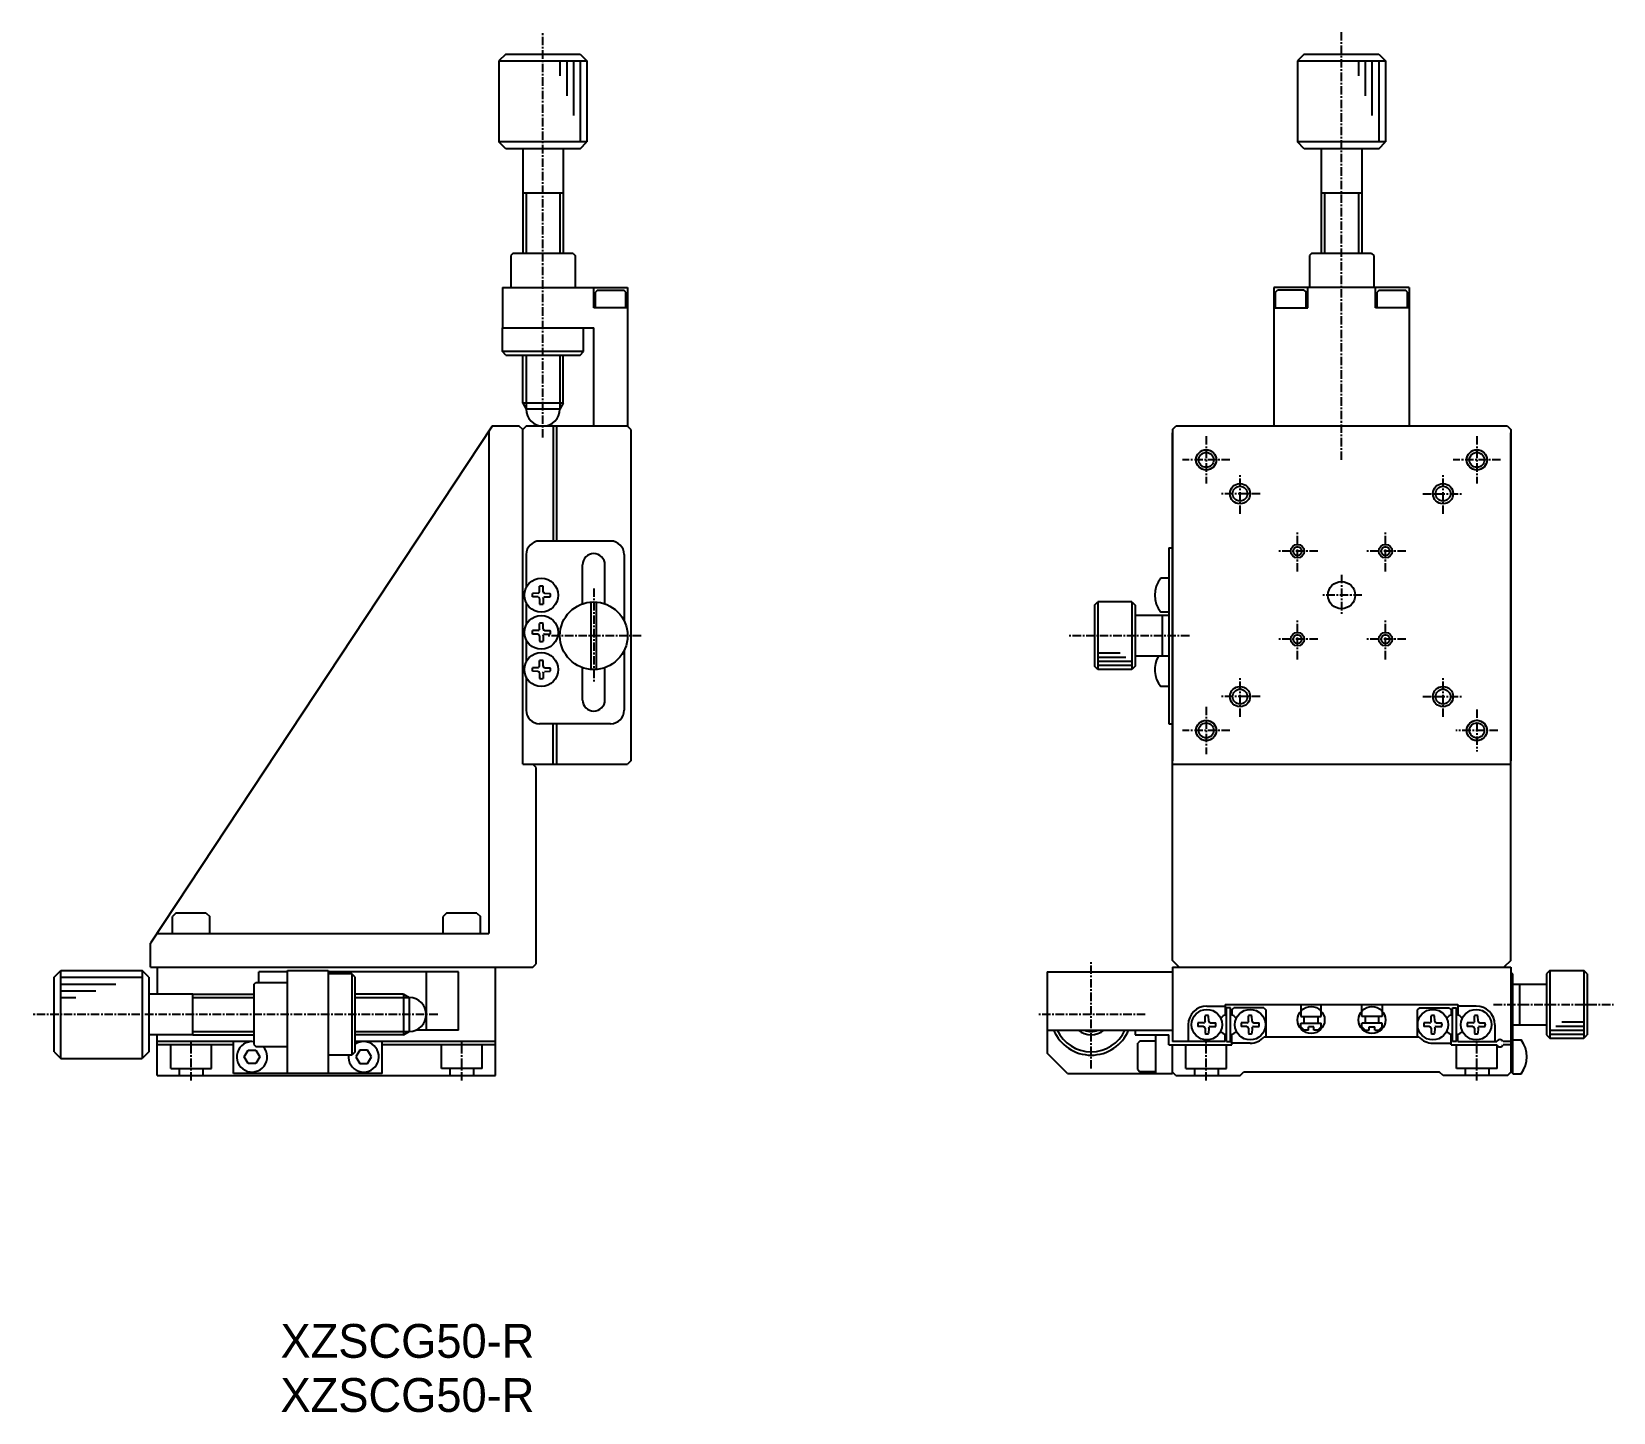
# Model space of a CAD drawing. Extents: x 116 to 350, y 25 to 229.
import ezdxf

# ---------------------------------------------------------------- set-up
doc = ezdxf.new("R2010")
doc.units = 0
doc.linetypes.add('CENTER', pattern=[2, 1.25, -0.25, 0.25, -0.25])
doc.layers.get('0').update_dxf_attribs({"linetype": 'CONTINUOUS'})
doc.layers.add('CENTER', color=1, linetype='CENTER')

msp = doc.modelspace()

# ---------------------------------------------------------------- linework, layer by layer
at = {"color": 7, "linetype": 'CONTINUOUS'}
for p, q in [((186.24, 226.17), (185.24, 225.17)), ((185.24, 225.17), (185.24, 213.17)), ((186.24, 226.17), (197.24, 226.17)), ((197.24, 226.17), (198.24, 225.17)), ((198.24, 225.17), (198.24, 213.17)), ((304.24, 226.17), (303.24, 225.17)), ((303.24, 225.17), (303.24, 213.17)), ((304.24, 226.17), (315.24, 226.17)), ((315.24, 226.17), (316.24, 225.17)), ((316.24, 225.17), (316.24, 213.17)), ((186.24, 212.17), (185.24, 213.17)), ((197.24, 212.17), (198.24, 213.17)), ((304.24, 212.17), (303.24, 213.17)), ((315.24, 212.17), (316.24, 213.17)), ((197.24, 212.17), (186.24, 212.17)), ((188.74, 212.17), (188.74, 196.67)), ((194.74, 212.17), (194.74, 196.67)), ((315.24, 212.17), (304.24, 212.17)), ((306.74, 212.17), (306.74, 196.67)), ((312.74, 212.17), (312.74, 196.67)), ((188.74, 205.67), (194.74, 205.67)), ((306.74, 205.67), (312.74, 205.67)), ((187.29, 196.67), (186.99, 196.37)), ((186.99, 196.37), (186.99, 191.67)), ((196.19, 196.67), (187.29, 196.67)), ((196.19, 196.67), (196.49, 196.37)), ((196.49, 196.37), (196.49, 191.67)), ((305.29, 196.67), (304.99, 196.37)), ((304.99, 196.37), (304.99, 191.67)), ((314.19, 196.67), (305.29, 196.67)), ((314.19, 196.67), (314.49, 196.37)), ((314.49, 196.37), (314.49, 191.67)), ((185.74, 191.67), (185.74, 185.67)), ((185.74, 191.67), (204.24, 191.67)), ((199.24, 188.67), (199.24, 191.67)), ((204.24, 191.67), (204.24, 171.17)), ((319.74, 191.67), (299.74, 191.67)), ((299.74, 191.67), (299.74, 171.17)), ((304.74, 188.67), (304.74, 191.67)), ((314.74, 188.67), (314.74, 191.67)), ((319.74, 191.67), (319.74, 171.17)), ((199.79, 191.27), (199.49, 190.97)), ((199.49, 188.67), (199.49, 190.97)), ((199.79, 191.27), (203.69, 191.27)), ((203.99, 190.97), (203.69, 191.27)), ((203.99, 188.67), (203.99, 190.97)), ((299.99, 190.97), (300.29, 191.27)), ((299.99, 188.67), (299.99, 190.97)), ((304.19, 191.27), (300.29, 191.27)), ((304.19, 191.27), (304.49, 190.97)), ((304.49, 188.67), (304.49, 190.97)), ((315.29, 191.27), (314.99, 190.97)), ((314.99, 188.67), (314.99, 190.97)), ((315.29, 191.27), (319.19, 191.27)), ((319.49, 190.97), (319.19, 191.27)), ((319.49, 188.67), (319.49, 190.97)), ((204.24, 188.67), (199.24, 188.67)), ((299.74, 188.67), (304.74, 188.67)), ((319.74, 188.67), (314.74, 188.67)), ((185.74, 185.67), (199.24, 185.67)), ((185.74, 182.17), (185.74, 185.67)), ((197.74, 182.17), (197.74, 185.67)), ((199.24, 171.17), (199.24, 185.67)), ((186.24, 181.67), (185.74, 182.17)), ((186.24, 181.67), (197.24, 181.67)), ((188.74, 174.54), (188.74, 181.67)), ((194.74, 174.54), (194.74, 181.67)), ((197.24, 181.67), (197.74, 182.17)), ((188.74, 174.54), (189.24, 173.67)), ((194.74, 174.54), (188.74, 174.54)), ((194.24, 173.67), (189.24, 173.67)), ((194.74, 174.54), (194.24, 173.67)), ((184.24, 171.17), (133.74, 94.73)), ((188.24, 171.17), (184.24, 171.17)), ((188.74, 170.67), (188.24, 171.17)), ((189.24, 171.17), (188.74, 170.67)), ((188.74, 170.67), (189.24, 171.17)), ((188.74, 170.67), (189.24, 171.17)), ((188.74, 121.17), (188.74, 170.67)), ((204.24, 171.17), (189.24, 171.17)), ((193.24, 171.17), (193.24, 154.17)), ((193.74, 171.17), (193.74, 154.17)), ((204.74, 170.67), (204.24, 171.17)), ((204.74, 170.67), (204.74, 121.67)), ((284.74, 170.67), (285.24, 171.17)), ((284.74, 170.67), (284.74, 121.67)), ((334.24, 171.17), (285.24, 171.17)), ((333.74, 171.17), (285.74, 171.17)), ((334.24, 171.17), (334.74, 170.67)), ((334.74, 170.67), (334.74, 121.67)), ((183.74, 170.42), (183.74, 96.17)), ((284.74, 92.17), (284.74, 170.17)), ((334.74, 92.17), (334.74, 170.17)), ((189.24, 152.17), (189.24, 147.26)), ((201.74, 154.17), (191.24, 154.17)), ((203.74, 152.17), (203.74, 142.35)), ((284.24, 153.17), (284.74, 153.17)), ((284.24, 153.17), (284.24, 127.17)), ((189.24, 151.17), (189.24, 147.26)), ((197.59, 144.82), (197.59, 150.67)), ((200.89, 144.96), (200.89, 150.67)), ((191.22, 146.67), (191.23, 147.5)), ((191.76, 146.67), (191.75, 147.5)), ((284.24, 148.67), (283.02, 148.67)), ((189.24, 145.08), (189.24, 141.76)), ((191.01, 146.45), (190.17, 146.43)), ((191.01, 145.9), (190.17, 145.91)), ((191.01, 146.45), (191.14, 146.51)), ((191.01, 145.9), (191.14, 145.84)), ((191.22, 146.67), (191.14, 146.51)), ((191.22, 145.67), (191.14, 145.84)), ((191.22, 145.67), (191.23, 144.85)), ((191.76, 145.67), (191.75, 144.85)), ((191.76, 146.67), (191.84, 146.51)), ((191.76, 145.67), (191.84, 145.84)), ((191.97, 146.45), (191.84, 146.51)), ((191.97, 145.9), (191.84, 145.84)), ((191.97, 146.45), (192.81, 146.43)), ((191.97, 145.9), (192.81, 145.91)), ((198.84, 135.19), (198.84, 145.16)), ((199.64, 135.19), (199.64, 145.16)), ((273.24, 144.67), (273.74, 145.17)), ((278.74, 145.17), (273.74, 145.17)), ((278.74, 145.17), (279.24, 144.67)), ((273.24, 144.67), (273.24, 135.67)), ((279.24, 144.67), (279.24, 135.67)), ((284.24, 143.17), (279.24, 143.17)), ((284.24, 143.67), (283.02, 143.67)), ((283.24, 143.17), (283.24, 137.17)), ((191.01, 140.95), (190.17, 140.93)), ((191.01, 140.4), (190.17, 140.41)), ((191.01, 140.95), (191.14, 141.01)), ((191.01, 140.4), (191.14, 140.34)), ((191.22, 141.17), (191.14, 141.01)), ((191.22, 140.17), (191.14, 140.34)), ((191.22, 141.17), (191.23, 142)), ((191.76, 141.17), (191.75, 142)), ((191.76, 141.17), (191.84, 141.01)), ((191.76, 140.17), (191.84, 140.34)), ((191.97, 140.95), (191.84, 141.01)), ((191.97, 140.4), (191.84, 140.34)), ((191.97, 140.95), (192.81, 140.93)), ((191.97, 140.4), (192.81, 140.41)), ((189.24, 139.58), (189.24, 136.26)), ((191.22, 140.17), (191.23, 139.35)), ((191.76, 140.17), (191.75, 139.35)), ((203.74, 137.99), (203.74, 129.17)), ((191.22, 135.67), (191.14, 135.51)), ((191.22, 135.67), (191.23, 136.5)), ((191.76, 135.67), (191.75, 136.5)), ((191.76, 135.67), (191.84, 135.51)), ((273.74, 135.17), (273.24, 135.67)), ((279.24, 135.67), (278.74, 135.17)), ((284.24, 137.17), (279.24, 137.17)), ((189.24, 134.08), (189.24, 129.17)), ((191.01, 135.45), (190.17, 135.43)), ((191.01, 134.9), (190.17, 134.91)), ((191.01, 135.45), (191.14, 135.51)), ((191.01, 134.9), (191.14, 134.84)), ((191.22, 134.67), (191.14, 134.84)), ((191.22, 134.67), (191.23, 133.85)), ((191.76, 134.67), (191.75, 133.85)), ((191.76, 134.67), (191.84, 134.84)), ((191.97, 135.45), (191.84, 135.51)), ((191.97, 135.45), (192.81, 135.43)), ((191.97, 134.9), (192.81, 134.91)), ((197.59, 130.67), (197.59, 135.53)), ((200.89, 130.67), (200.89, 135.39)), ((278.74, 135.17), (273.74, 135.17)), ((284.24, 132.67), (283.02, 132.67)), ((201.74, 127.17), (191.24, 127.17)), ((193.24, 121.17), (193.24, 127.17)), ((193.74, 127.17), (193.74, 121.17)), ((284.24, 127.17), (284.74, 127.17)), ((204.74, 121.67), (204.24, 121.17)), ((188.74, 121.17), (204.24, 121.17)), ((190.74, 120.67), (190.24, 121.17)), ((190.74, 91.67), (190.74, 120.67)), ((284.74, 121.17), (334.74, 121.17)), ((137.49, 99.17), (136.99, 98.67)), ((136.99, 96.17), (136.99, 98.67)), ((141.99, 99.17), (137.49, 99.17)), ((141.99, 99.17), (142.49, 98.67)), ((142.49, 96.17), (142.49, 98.67)), ((177.49, 99.17), (176.99, 98.67)), ((176.99, 96.17), (176.99, 98.67)), ((181.99, 99.17), (177.49, 99.17)), ((181.99, 99.17), (182.49, 98.67)), ((182.49, 96.17), (182.49, 98.67)), ((134.69, 96.17), (183.74, 96.17)), ((133.74, 91.17), (133.74, 94.73)), ((133.74, 91.17), (190.24, 91.17)), ((134.74, 91.17), (134.74, 87.17)), ((134.74, 91.17), (184.74, 91.17)), ((184.74, 75.17), (184.74, 91.17)), ((190.24, 91.17), (190.74, 91.67)), ((285.74, 91.17), (284.74, 92.17)), ((284.74, 91.17), (284.74, 80.17)), ((284.74, 91.17), (334.74, 91.17)), ((285.74, 91.17), (333.74, 91.17)), ((334.74, 92.17), (333.74, 91.17)), ((334.74, 91.17), (334.74, 80.67)), ((119.49, 89.67), (120.49, 90.67)), ((119.49, 78.67), (119.49, 89.67)), ((120.49, 90.67), (132.49, 90.67)), ((133.49, 89.67), (132.49, 90.67)), ((133.49, 89.67), (133.49, 78.67)), ((148.99, 88.62), (149.29, 88.92)), ((149.29, 88.92), (153.99, 88.92)), ((149.74, 88.92), (149.74, 90.47)), ((153.99, 90.47), (149.74, 90.47)), ((153.99, 90.67), (159.99, 90.67)), ((153.99, 75.47), (153.99, 90.67)), ((159.99, 90.67), (159.99, 75.47)), ((179.24, 90.47), (159.99, 90.47)), ((163.49, 90.17), (159.99, 90.17)), ((163.99, 89.67), (163.49, 90.17)), ((163.99, 78.67), (163.99, 89.67)), ((174.49, 90.47), (174.49, 81.87)), ((179.24, 81.87), (179.24, 90.47)), ((266.24, 90.47), (266.24, 78.47)), ((266.24, 90.47), (284.74, 90.47)), ((334.74, 90.67), (334.74, 79.67)), ((335.04, 90.17), (334.74, 90.17)), ((335.04, 75.42), (335.04, 90.17)), ((340.54, 90.67), (340.04, 90.17)), ((340.04, 90.17), (340.04, 81.17)), ((340.54, 90.67), (345.54, 90.67)), ((346.04, 90.17), (345.54, 90.67)), ((346.04, 90.17), (346.04, 81.17)), ((139.99, 87.17), (133.49, 87.17)), ((139.99, 87.17), (148.99, 87.17)), ((139.99, 81.17), (139.99, 87.17)), ((148.99, 88.62), (148.99, 79.72)), ((171.12, 87.17), (163.99, 87.17)), ((171.12, 87.17), (171.99, 86.67)), ((171.12, 87.17), (171.12, 81.17)), ((171.99, 86.67), (171.99, 81.67)), ((335.04, 88.67), (340.04, 88.67)), ((336.04, 88.67), (336.04, 82.67)), ((289.84, 85.42), (292.54, 85.42)), ((292.54, 85.67), (292.54, 84.09)), ((292.54, 85.67), (326.94, 85.67)), ((293.34, 85.17), (292.74, 85.17)), ((292.74, 80.17), (292.74, 85.17)), ((293.34, 80.17), (293.34, 85.17)), ((293.54, 84.87), (293.84, 85.17)), ((293.54, 84.87), (293.54, 84.09)), ((298.24, 85.17), (293.84, 85.17)), ((298.24, 85.17), (298.54, 84.87)), ((298.54, 84.87), (298.54, 80.87)), ((303.74, 85.67), (303.74, 83.87)), ((306.74, 83.87), (306.74, 85.67)), ((312.74, 83.87), (312.74, 85.67)), ((315.74, 85.67), (315.74, 83.87)), ((321.24, 85.17), (320.94, 84.87)), ((320.94, 84.87), (320.94, 80.87)), ((321.24, 85.17), (325.64, 85.17)), ((325.64, 85.17), (325.94, 84.87)), ((325.94, 84.87), (325.94, 84.09)), ((326.14, 85.17), (326.74, 85.17)), ((326.14, 80.17), (326.14, 85.17)), ((326.74, 80.17), (326.74, 85.17)), ((326.94, 85.67), (326.94, 84.09)), ((329.64, 85.42), (326.94, 85.42)), ((179.24, 81.87), (172.97, 81.87)), ((266.24, 81.87), (284.74, 81.87)), ((279.24, 81.87), (279.24, 81.17)), ((287.09, 82.67), (287.09, 80.17)), ((289.36, 82.95), (288.52, 82.93)), ((289.36, 82.4), (288.52, 82.41)), ((289.36, 82.95), (289.49, 83.01)), ((289.36, 82.4), (289.49, 82.34)), ((289.57, 83.17), (289.49, 83.01)), ((289.57, 82.17), (289.49, 82.34)), ((289.57, 83.17), (289.58, 84)), ((289.57, 82.17), (289.58, 81.35)), ((290.11, 83.17), (290.1, 84)), ((290.11, 82.17), (290.1, 81.35)), ((290.11, 83.17), (290.19, 83.01)), ((290.11, 82.17), (290.19, 82.34)), ((290.32, 82.95), (290.19, 83.01)), ((290.32, 82.4), (290.19, 82.34)), ((290.32, 82.95), (291.16, 82.93)), ((290.32, 82.4), (291.16, 82.41)), ((295.76, 82.95), (294.92, 82.93)), ((295.76, 82.4), (294.92, 82.41)), ((295.76, 82.95), (295.89, 83.01)), ((295.76, 82.4), (295.89, 82.34)), ((295.97, 83.17), (295.89, 83.01)), ((295.97, 82.17), (295.89, 82.34)), ((295.97, 83.17), (295.98, 84)), ((295.97, 82.17), (295.98, 81.35)), ((296.51, 83.17), (296.5, 84)), ((296.51, 82.17), (296.5, 81.35)), ((296.51, 83.17), (296.59, 83.01)), ((296.51, 82.17), (296.59, 82.34)), ((296.72, 82.95), (296.59, 83.01)), ((296.72, 82.4), (296.59, 82.34)), ((296.72, 82.95), (297.56, 82.93)), ((296.72, 82.4), (297.56, 82.41)), ((303.74, 83.87), (306.74, 83.87)), ((303.74, 82.87), (306.74, 82.87)), ((303.74, 82.37), (303.74, 82.87)), ((303.74, 82.37), (304.24, 81.87)), ((304.24, 82.87), (304.24, 83.87)), ((304.84, 81.87), (304.24, 81.87)), ((304.84, 81.87), (304.84, 82.37)), ((305.64, 82.37), (304.84, 82.37)), ((305.64, 81.87), (305.64, 82.37)), ((306.24, 81.87), (305.64, 81.87)), ((306.24, 83.87), (306.24, 82.87)), ((306.74, 82.37), (306.24, 81.87)), ((306.74, 82.37), (306.74, 82.87)), ((315.74, 83.87), (312.74, 83.87)), ((315.74, 82.87), (312.74, 82.87)), ((312.74, 82.37), (312.74, 82.87)), ((312.74, 82.37), (313.24, 81.87)), ((313.24, 83.87), (313.24, 82.87)), ((313.24, 81.87), (313.84, 81.87)), ((313.84, 82.37), (314.64, 82.37)), ((313.84, 81.87), (313.84, 82.37)), ((314.64, 81.87), (314.64, 82.37)), ((314.64, 81.87), (315.24, 81.87)), ((315.24, 82.87), (315.24, 83.87)), ((315.74, 82.37), (315.24, 81.87)), ((315.74, 82.37), (315.74, 82.87)), ((322.76, 82.95), (321.92, 82.93)), ((322.76, 82.4), (321.92, 82.41)), ((322.76, 82.95), (322.89, 83.01)), ((322.76, 82.4), (322.89, 82.34)), ((322.97, 83.17), (322.89, 83.01)), ((322.97, 82.17), (322.89, 82.34)), ((322.97, 83.17), (322.98, 84)), ((322.97, 82.17), (322.98, 81.35)), ((323.51, 83.17), (323.5, 84)), ((323.51, 82.17), (323.5, 81.35)), ((323.51, 83.17), (323.59, 83.01)), ((323.51, 82.17), (323.59, 82.34)), ((323.72, 82.95), (323.59, 83.01)), ((323.72, 82.4), (323.59, 82.34)), ((323.72, 82.95), (324.56, 82.93)), ((323.72, 82.4), (324.56, 82.41)), ((329.16, 82.95), (328.32, 82.93)), ((329.16, 82.4), (328.32, 82.41)), ((329.16, 82.95), (329.29, 83.01)), ((329.16, 82.4), (329.29, 82.34)), ((329.37, 83.17), (329.29, 83.01)), ((329.37, 82.17), (329.29, 82.34)), ((329.37, 83.17), (329.38, 84)), ((329.37, 82.17), (329.38, 81.35)), ((329.91, 83.17), (329.9, 84)), ((329.91, 82.17), (329.9, 81.35)), ((329.91, 83.17), (329.99, 83.01)), ((329.91, 82.17), (329.99, 82.34)), ((330.12, 82.95), (329.99, 83.01)), ((330.12, 82.4), (329.99, 82.34)), ((330.12, 82.95), (330.96, 82.93)), ((330.12, 82.4), (330.96, 82.41)), ((332.39, 82.67), (332.39, 80.17)), ((335.04, 82.67), (340.04, 82.67)), ((139.99, 81.17), (133.49, 81.17)), ((134.74, 75.17), (134.74, 81.17)), ((148.74, 80.17), (134.74, 80.17)), ((145.99, 79.67), (134.74, 79.67)), ((139.99, 81.17), (148.99, 81.17)), ((145.99, 75.47), (145.99, 80.17)), ((148.99, 79.72), (149.29, 79.42)), ((171.12, 81.17), (163.99, 81.17)), ((184.74, 80.17), (163.99, 80.17)), ((167.99, 75.47), (167.99, 80.17)), ((184.74, 79.67), (167.99, 79.67)), ((171.12, 81.17), (171.99, 81.67)), ((279.24, 81.17), (284.24, 81.17)), ((279.94, 80.22), (279.64, 79.92)), ((279.64, 76.02), (279.64, 79.92)), ((282.24, 80.22), (279.94, 80.22)), ((282.24, 81.17), (282.24, 75.47)), ((284.24, 79.67), (284.24, 81.17)), ((284.24, 79.67), (284.74, 79.67)), ((292.54, 80.17), (284.74, 80.17)), ((284.74, 75.47), (284.74, 79.67)), ((284.74, 79.67), (293.54, 79.67)), ((292.54, 80.17), (292.54, 81.26)), ((292.74, 80.17), (293.34, 80.17)), ((293.54, 79.67), (293.54, 81.26)), ((296.24, 79.92), (293.54, 79.92)), ((298.32, 80.87), (321.16, 80.87)), ((323.24, 79.92), (325.94, 79.92)), ((325.94, 79.67), (325.94, 81.26)), ((325.94, 79.67), (332.68, 79.67)), ((326.74, 80.17), (326.14, 80.17)), ((326.94, 80.17), (326.94, 81.26)), ((326.94, 80.17), (332.68, 80.17)), ((334.74, 80.17), (333.6, 80.17)), ((334.74, 79.67), (333.6, 79.67)), ((334.74, 79.67), (334.74, 75.67)), ((335.04, 80.42), (336.26, 80.42)), ((340.04, 81.17), (340.54, 80.67)), ((340.54, 80.67), (345.54, 80.67)), ((345.54, 80.67), (346.04, 81.17)), ((119.49, 78.67), (120.49, 77.67)), ((120.49, 77.67), (132.49, 77.67)), ((133.49, 78.67), (132.49, 77.67)), ((147.59, 77.92), (148.16, 78.92)), ((148.16, 76.92), (147.59, 77.92)), ((148.16, 78.92), (149.32, 78.92)), ((149.29, 79.42), (153.99, 79.42)), ((149.32, 78.92), (149.89, 77.92)), ((149.89, 77.92), (149.32, 76.92)), ((163.49, 78.17), (159.99, 78.17)), ((163.99, 78.67), (163.49, 78.17)), ((164.66, 78.92), (164.09, 77.92)), ((164.09, 77.92), (164.66, 76.92)), ((165.82, 78.92), (164.66, 78.92)), ((166.39, 77.92), (165.82, 78.92)), ((165.82, 76.92), (166.39, 77.92)), ((269.24, 75.47), (266.24, 78.47)), ((134.74, 75.17), (184.74, 75.17)), ((167.99, 75.47), (145.99, 75.47)), ((149.32, 76.92), (148.16, 76.92)), ((164.66, 76.92), (165.82, 76.92)), ((269.24, 75.47), (284.74, 75.47)), ((279.64, 76.02), (279.94, 75.72)), ((282.24, 75.72), (279.94, 75.72)), ((285.24, 75.17), (284.74, 75.67)), ((285.24, 75.17), (294.74, 75.17)), ((294.74, 75.17), (295.24, 75.67)), ((324.24, 75.67), (295.24, 75.67)), ((324.74, 75.17), (324.24, 75.67)), ((334.24, 75.17), (324.74, 75.17)), ((334.24, 75.17), (334.74, 75.67)), ((335.04, 75.67), (334.74, 75.67)), ((335.04, 75.42), (336.26, 75.42))]:
    msp.add_line(p, q, dxfattribs=at)
at = {"color": 3, "linetype": 'CONTINUOUS'}
for p, q in [((185.24, 225.17), (198.24, 225.17)), ((194.24, 225.17), (194.24, 222.94)), ((195.24, 225.17), (195.24, 220)), ((196.24, 225.17), (196.24, 217.06)), ((197.24, 225.17), (197.24, 213.17)), ((303.24, 225.17), (316.24, 225.17)), ((312.24, 225.17), (312.24, 222.94)), ((313.24, 225.17), (313.24, 220)), ((314.24, 225.17), (314.24, 217.06)), ((315.24, 225.17), (315.24, 213.17)), ((198.24, 213.17), (185.24, 213.17)), ((316.24, 213.17), (303.24, 213.17)), ((189.24, 205.67), (189.24, 196.67)), ((194.24, 205.67), (194.24, 196.67)), ((307.24, 205.67), (307.24, 196.67)), ((312.24, 205.67), (312.24, 196.67)), ((197.74, 182.17), (185.74, 182.17)), ((189.24, 181.67), (189.24, 173.67)), ((194.24, 181.67), (194.24, 173.67)), ((273.74, 145.17), (273.74, 135.17)), ((278.74, 145.17), (278.74, 135.17)), ((277.01, 137.57), (273.74, 137.57)), ((277.88, 136.97), (273.74, 136.97)), ((278.74, 136.37), (273.74, 136.37)), ((278.74, 135.77), (273.74, 135.77)), ((120.49, 77.67), (120.49, 90.67)), ((120.49, 89.67), (132.49, 89.67)), ((132.49, 90.67), (132.49, 77.67)), ((163.49, 90.17), (163.49, 78.17)), ((340.54, 90.67), (340.54, 80.67)), ((345.54, 90.67), (345.54, 80.67)), ((120.49, 88.67), (128.61, 88.67)), ((120.49, 87.67), (125.66, 87.67)), ((120.49, 86.67), (122.72, 86.67)), ((139.99, 86.67), (148.99, 86.67)), ((163.99, 86.67), (171.99, 86.67)), ((340.54, 81.87), (345.54, 81.87)), ((341.4, 82.47), (345.54, 82.47)), ((342.27, 83.07), (345.54, 83.07)), ((136.74, 76.17), (136.74, 79.67)), ((139.99, 81.67), (148.99, 81.67)), ((142.74, 76.17), (142.74, 79.67)), ((163.99, 81.67), (171.99, 81.67)), ((176.74, 76.17), (176.74, 79.67)), ((182.74, 76.17), (182.74, 79.67)), ((286.74, 76.17), (286.74, 79.67)), ((292.74, 76.17), (292.74, 79.67)), ((326.74, 76.17), (326.74, 79.67)), ((332.74, 76.17), (332.74, 79.67)), ((340.54, 81.27), (345.54, 81.27)), ((136.74, 76.17), (142.74, 76.17)), ((137.99, 76.17), (137.99, 75.17)), ((141.49, 76.17), (141.49, 75.17)), ((182.74, 76.17), (176.74, 76.17)), ((177.99, 76.17), (177.99, 75.17)), ((181.49, 76.17), (181.49, 75.17)), ((286.74, 76.17), (292.74, 76.17)), ((287.99, 76.17), (287.99, 75.17)), ((291.49, 76.17), (291.49, 75.17)), ((332.74, 76.17), (326.74, 76.17)), ((327.99, 76.17), (327.99, 75.17)), ((331.49, 76.17), (331.49, 75.17))]:
    msp.add_line(p, q, dxfattribs=at)
for centre, radius in [((289.74, 166.17), 1.5), ((329.74, 166.17), 1.5), ((294.74, 161.17), 1.5), ((324.74, 161.17), 1.5), ((303.24, 152.67), 1), ((303.24, 152.67), 0.65), ((316.24, 152.67), 1), ((316.24, 152.67), 0.65), ((303.24, 139.67), 1), ((303.24, 139.67), 0.65), ((316.24, 139.67), 1), ((316.24, 139.67), 0.65), ((294.74, 131.17), 1.5), ((324.74, 131.17), 1.5), ((289.74, 126.17), 1.5), ((329.74, 126.17), 1.5), ((305.24, 83.37), 2), ((314.24, 83.37), 2)]:
    msp.add_circle(centre, radius, dxfattribs=at)
at = {"color": 7, "linetype": 'CONTINUOUS'}
for centre, radius in [((289.74, 166.17), 1.1), ((329.74, 166.17), 1.1), ((294.74, 161.17), 1.1), ((324.74, 161.17), 1.1), ((191.49, 146.17), 2.5), ((309.74, 146.17), 2), ((199.24, 140.17), 5), ((191.49, 140.67), 2.5), ((191.49, 135.17), 2.5), ((294.74, 131.17), 1.1), ((324.74, 131.17), 1.1), ((289.74, 126.17), 1.1), ((329.74, 126.17), 1.1), ((289.84, 82.67), 2.25), ((296.24, 82.67), 2.25), ((323.24, 82.67), 2.25), ((329.64, 82.67), 2.25)]:
    msp.add_circle(centre, radius, dxfattribs=at)
for centre, radius, start, end in [((191.74, 173.67), 2.5, 180, 0), ((191.24, 152.17), 2, 90, 180), ((199.24, 150.67), 1.65, 0, 180), ((201.74, 152.17), 2, 0, 90), ((191.49, 146.17), 1.35, 78.8959, 101.1041), ((286.14, 146.17), 4, 141.3178, 218.6822), ((191.49, 146.17), 1.35, 168.8959, 191.1041), ((191.49, 146.17), 1.35, 348.8959, 11.1041), ((191.49, 146.17), 1.35, 258.8959, 281.1041), ((191.49, 140.67), 1.35, 168.8959, 191.1041), ((191.49, 140.67), 1.35, 78.8959, 101.1041), ((191.49, 140.67), 1.35, 348.8959, 11.1041), ((191.49, 140.67), 1.35, 258.8959, 281.1041), ((191.49, 135.17), 1.35, 78.8959, 101.1041), ((286.14, 135.17), 4, 150, 218.6822), ((191.49, 135.17), 1.35, 168.8959, 191.1041), ((191.49, 135.17), 1.35, 258.8959, 281.1041), ((191.49, 135.17), 1.35, 348.8959, 11.1041), ((191.24, 129.17), 2, 180, 270), ((199.24, 130.67), 1.65, 180, 0), ((201.74, 129.17), 2, 270, 0), ((171.99, 84.17), 2.5, 270, 90), ((289.84, 82.67), 2.75, 90, 180), ((293.04, 82.67), 1.5, 101.537, 140.6871), ((293.04, 82.67), 1.5, 39.3129, 78.463), ((326.44, 82.67), 1.5, 101.537, 140.6871), ((326.44, 82.67), 1.5, 39.3129, 78.463), ((329.64, 82.67), 2.75, 0, 90), ((272.74, 84.17), 6, 202.5403, 337.4597), ((272.74, 84.17), 3, 230.0555, 309.9445), ((272.74, 84.17), 2.5, 246.9261, 293.0739), ((289.84, 82.67), 1.35, 168.8959, 191.1041), ((289.84, 82.67), 1.35, 78.8959, 101.1041), ((289.84, 82.67), 1.35, 348.8959, 11.1041), ((296.24, 82.67), 1.35, 168.8959, 191.1041), ((296.24, 82.67), 1.35, 78.8959, 101.1041), ((296.24, 82.67), 1.35, 348.8959, 11.1041), ((323.24, 82.67), 1.35, 168.8959, 191.1041), ((323.24, 82.67), 1.35, 78.8959, 101.1041), ((323.24, 82.67), 1.35, 348.8959, 11.1041), ((329.64, 82.67), 1.35, 168.8959, 191.1041), ((329.64, 82.67), 1.35, 78.8959, 101.1041), ((329.64, 82.67), 1.35, 348.8959, 11.1041), ((148.74, 77.92), 2.25, 83.6206, 41.8103), ((165.24, 77.92), 2.25, 173.6206, 123.749), ((289.84, 82.67), 1.35, 258.8959, 281.1041), ((293.04, 82.67), 1.5, 219.3128, 258.463), ((293.04, 82.67), 1.5, 281.537, 320.6871), ((296.24, 82.67), 1.35, 258.8959, 281.1041), ((296.24, 82.67), 2.75, 270, 319.1149), ((323.24, 82.67), 2.75, 220.8851, 270), ((323.24, 82.67), 1.35, 258.8959, 281.1041), ((326.44, 82.67), 1.5, 219.3129, 258.463), ((326.44, 82.67), 1.5, 281.537, 320.6871), ((329.64, 82.67), 1.35, 258.8959, 281.1041), ((333.14, 79.97), 0.5, 23.5782, 156.4218), ((333.14, 79.87), 0.5, 203.5782, 336.4218), ((333.14, 77.92), 4, 321.3178, 38.6822)]:
    msp.add_arc(centre, radius, start, end, dxfattribs=at)
at = {"color": 3, "linetype": 'CONTINUOUS'}
msp.add_arc((272.74, 84.17), 5.5, 204.7199, 335.2801, dxfattribs=at)
at = {"layer": 'CENTER', "color": 1, "linetype": 'CENTER'}
for p, q in [((191.74, 169.48), (191.74, 229.48)), ((309.74, 166.17), (309.74, 229.48)), ((289.74, 169.67), (289.74, 162.67)), ((329.74, 169.67), (329.74, 162.67)), ((293.24, 166.17), (286.24, 166.17)), ((333.24, 166.17), (326.24, 166.17)), ((294.74, 158.17), (294.74, 164.17)), ((324.74, 158.17), (324.74, 164.17)), ((297.74, 161.17), (291.74, 161.17)), ((321.74, 161.17), (327.74, 161.17)), ((303.24, 149.67), (303.24, 155.67)), ((316.24, 149.67), (316.24, 155.67)), ((306.24, 152.67), (300.24, 152.67)), ((319.24, 152.67), (313.24, 152.67)), ((309.74, 149.17), (309.74, 143.17)), ((199.24, 147.17), (199.24, 133.17)), ((312.74, 146.17), (306.74, 146.17)), ((303.24, 136.67), (303.24, 142.67)), ((316.24, 136.67), (316.24, 142.67)), ((206.24, 140.17), (192.24, 140.17)), ((287.26, 140.17), (269.37, 140.17)), ((306.24, 139.67), (300.24, 139.67)), ((319.24, 139.67), (313.24, 139.67)), ((294.74, 128.17), (294.74, 134.17)), ((324.74, 128.17), (324.74, 134.17)), ((297.74, 131.17), (291.74, 131.17)), ((321.74, 131.17), (327.74, 131.17)), ((289.74, 129.67), (289.74, 122.67)), ((329.74, 129.27), (329.74, 123.07)), ((293.24, 126.17), (286.24, 126.17)), ((332.84, 126.17), (326.64, 126.17)), ((272.74, 76.17), (272.74, 92.17)), ((176.18, 84.17), (116.18, 84.17)), ((280.74, 84.17), (264.74, 84.17)), ((332.22, 85.67), (349.91, 85.67)), ((139.74, 74.41), (139.74, 80.16)), ((179.74, 74.41), (179.74, 80.16)), ((289.74, 74.41), (289.74, 80.16)), ((329.74, 74.41), (329.74, 80.16))]:
    msp.add_line(p, q, dxfattribs=at)

# ---------------------------------------------------------------- texts
at = {"color": 7, "linetype": 'CONTINUOUS'}
for p in [(152.95, 33.42), (152.95, 25.42)]:
    msp.add_text('XZSCG50-R', height=5, dxfattribs=at).set_placement(p)

doc.saveas('drawing.dxf')
